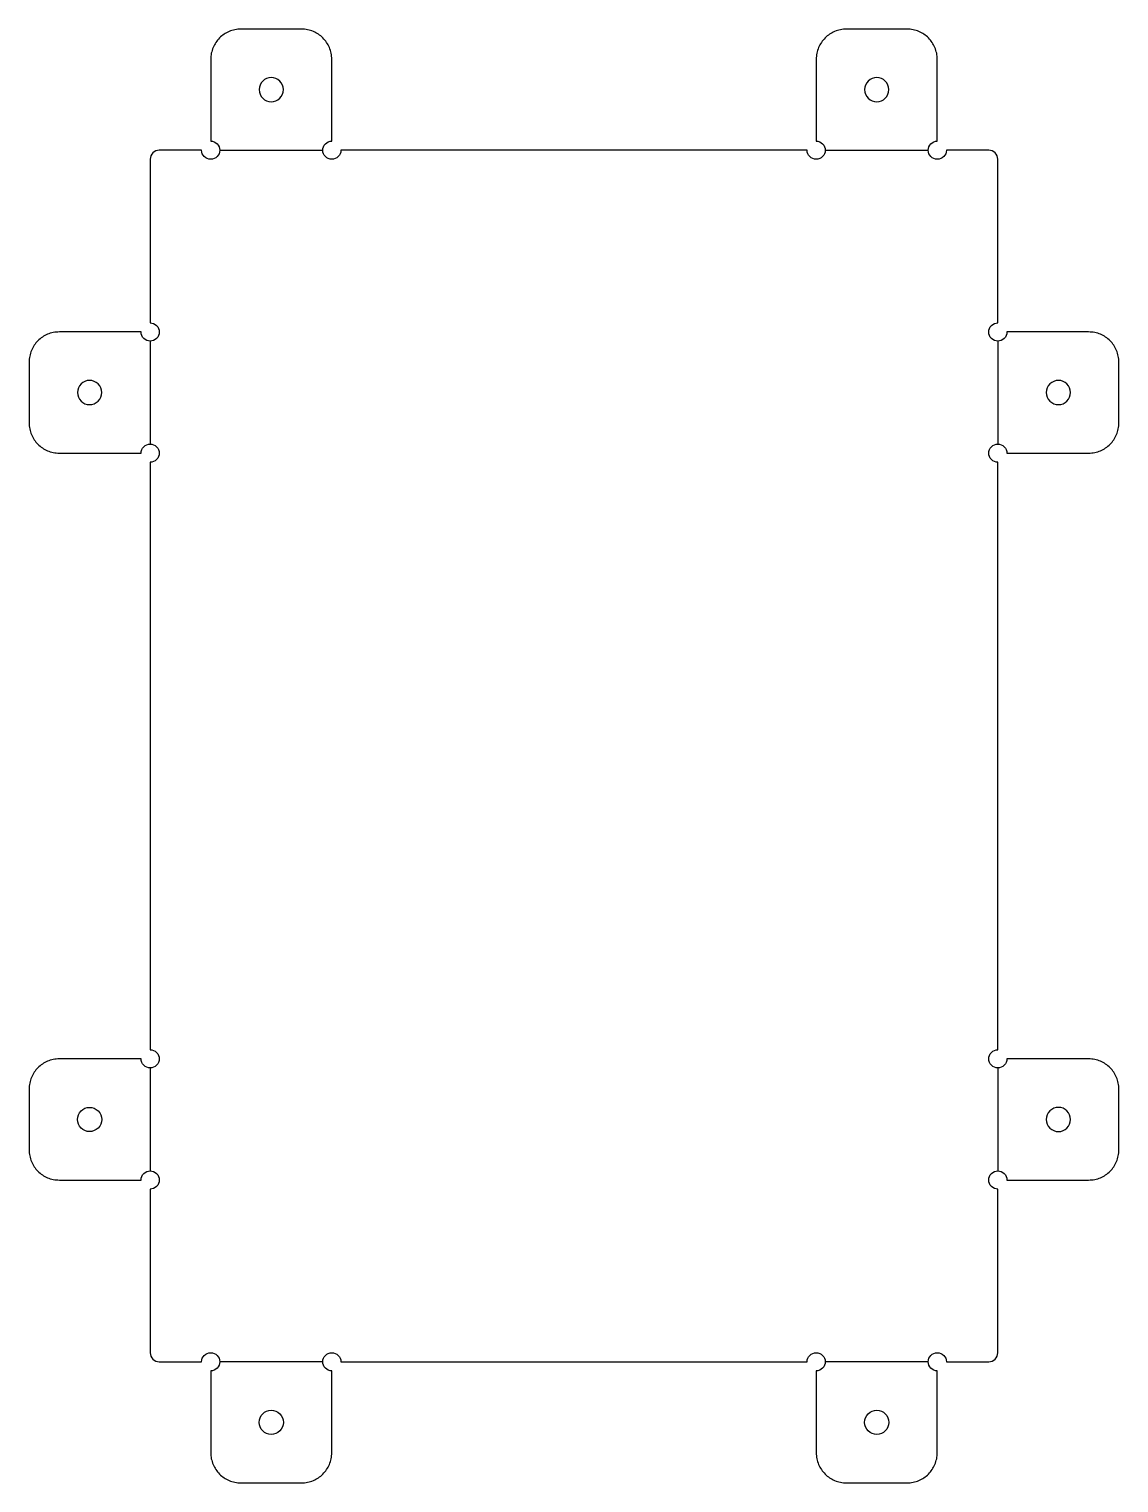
# Model space of a CAD drawing. Extents: x -490 to 490, y -432 to 432.
# Drawn here: x 310 to 490, y -237.5 to 2.5 of the extents above; entities that cross this region are included whole.
import ezdxf

# ---------------------------------------------------------------- set-up
doc = ezdxf.new("R2010")
doc.units = 0
doc.layers.add('CORTE', color=18, linetype='CONTINUOUS')
doc.layers.add('PLEGADO', color=1, linetype='CONTINUOUS')

msp = doc.modelspace()

# ---------------------------------------------------------------- linework, layer by layer
at = {"layer": 'CORTE'}
for points in [[(331.5, -217.5), (338.5, -217.5, -0.414214), (340, -216, -0.414214), (341.5, -217.5, -0.414214), (340, -219), (340, -232.5), (340.01, -232.76), (340.03, -233.01), (340.06, -233.26), (340.1, -233.51), (340.16, -233.75), (340.22, -233.99), (340.3, -234.22), (340.39, -234.45), (340.49, -234.67), (340.6, -234.88), (340.72, -235.09), (340.85, -235.3), (340.99, -235.49), (341.14, -235.68), (341.3, -235.86), (341.46, -236.04), (341.64, -236.2), (341.82, -236.36), (342.01, -236.51), (342.2, -236.65), (342.41, -236.78), (342.62, -236.9), (342.83, -237.01), (343.05, -237.11), (343.28, -237.2), (343.51, -237.28), (343.75, -237.34), (343.99, -237.4), (344.24, -237.44), (344.49, -237.47), (344.74, -237.49), (345, -237.5), (355, -237.5), (355.26, -237.49), (355.51, -237.47), (355.76, -237.44), (356.01, -237.4), (356.25, -237.34), (356.49, -237.28), (356.72, -237.2), (356.95, -237.11), (357.17, -237.01), (357.38, -236.9), (357.59, -236.78), (357.8, -236.65), (357.99, -236.51), (358.18, -236.36), (358.36, -236.2), (358.54, -236.04), (358.7, -235.86), (358.86, -235.68), (359.01, -235.49), (359.15, -235.3), (359.28, -235.09), (359.4, -234.88), (359.51, -234.67), (359.61, -234.45), (359.7, -234.22), (359.78, -233.99), (359.84, -233.75), (359.9, -233.51), (359.94, -233.26), (359.97, -233.01), (359.99, -232.76), (360, -232.5), (360, -219, -0.414214), (358.5, -217.5, -0.414214), (360, -216, -0.414214), (361.5, -217.5), (438.5, -217.5, -0.414214), (440, -216, -0.414214), (441.5, -217.5, -0.414214), (440, -219), (440, -232.5), (440.01, -232.76), (440.03, -233.01), (440.06, -233.26), (440.1, -233.51), (440.16, -233.75), (440.22, -233.99), (440.3, -234.22), (440.39, -234.45), (440.49, -234.67), (440.6, -234.88), (440.72, -235.09), (440.85, -235.3), (440.99, -235.49), (441.14, -235.68), (441.3, -235.86), (441.46, -236.04), (441.64, -236.2), (441.82, -236.36), (442.01, -236.51), (442.2, -236.65), (442.41, -236.78), (442.62, -236.9), (442.83, -237.01), (443.05, -237.11), (443.28, -237.2), (443.51, -237.28), (443.75, -237.34), (443.99, -237.4), (444.24, -237.44), (444.49, -237.47), (444.74, -237.49), (445, -237.5), (455, -237.5), (455.26, -237.49), (455.51, -237.47), (455.76, -237.44), (456.01, -237.4), (456.25, -237.34), (456.49, -237.28), (456.72, -237.2), (456.95, -237.11), (457.17, -237.01), (457.38, -236.9), (457.59, -236.78), (457.8, -236.65), (457.99, -236.51), (458.18, -236.36), (458.36, -236.2), (458.54, -236.04), (458.7, -235.86), (458.86, -235.68), (459.01, -235.49), (459.15, -235.3), (459.28, -235.09), (459.4, -234.88), (459.51, -234.67), (459.61, -234.45), (459.7, -234.22), (459.78, -233.99), (459.84, -233.75), (459.9, -233.51), (459.94, -233.26), (459.97, -233.01), (459.99, -232.76), (460, -232.5), (460, -219, -0.414214), (458.5, -217.5, -0.414214), (460, -216, -0.414214), (461.5, -217.5), (468.5, -217.5, 0.414214), (470, -216), (470, -189, -0.414214), (468.5, -187.5, -0.414214), (470, -186, -0.414214), (471.5, -187.5), (485, -187.5), (485.26, -187.49), (485.51, -187.47), (485.76, -187.44), (486.01, -187.4), (486.25, -187.34), (486.49, -187.28), (486.72, -187.2), (486.95, -187.11), (487.17, -187.01), (487.38, -186.9), (487.59, -186.78), (487.8, -186.65), (487.99, -186.51), (488.18, -186.36), (488.36, -186.2), (488.54, -186.04), (488.7, -185.86), (488.86, -185.68), (489.01, -185.49), (489.15, -185.3), (489.28, -185.09), (489.4, -184.88), (489.51, -184.67), (489.61, -184.45), (489.7, -184.22), (489.78, -183.99), (489.84, -183.75), (489.9, -183.51), (489.94, -183.26), (489.97, -183.01), (489.99, -182.76), (490, -182.5), (490, -172.5), (489.99, -172.24), (489.97, -171.99), (489.94, -171.74), (489.9, -171.49), (489.84, -171.25), (489.78, -171.01), (489.7, -170.78), (489.61, -170.55), (489.51, -170.33), (489.4, -170.12), (489.28, -169.91), (489.15, -169.7), (489.01, -169.51), (488.86, -169.32), (488.7, -169.14), (488.54, -168.96), (488.36, -168.8), (488.18, -168.64), (487.99, -168.49), (487.8, -168.35), (487.59, -168.22), (487.38, -168.1), (487.17, -167.99), (486.95, -167.89), (486.72, -167.8), (486.49, -167.72), (486.25, -167.66), (486.01, -167.6), (485.76, -167.56), (485.51, -167.53), (485.26, -167.51), (485, -167.5), (471.5, -167.5, -0.414214), (470, -169, -0.414214), (468.5, -167.5, -0.414214), (470, -166), (470, -69, -0.414214), (468.5, -67.5, -0.414214), (470, -66, -0.414214), (471.5, -67.5), (485, -67.5), (485.26, -67.49), (485.51, -67.47), (485.76, -67.44), (486.01, -67.4), (486.25, -67.34), (486.49, -67.28), (486.72, -67.2), (486.95, -67.11), (487.17, -67.01), (487.38, -66.9), (487.59, -66.78), (487.8, -66.65), (487.99, -66.51), (488.18, -66.36), (488.36, -66.2), (488.54, -66.04), (488.7, -65.86), (488.86, -65.68), (489.01, -65.49), (489.15, -65.3), (489.28, -65.09), (489.4, -64.88), (489.51, -64.67), (489.61, -64.45), (489.7, -64.22), (489.78, -63.99), (489.84, -63.75), (489.9, -63.51), (489.94, -63.26), (489.97, -63.01), (489.99, -62.76), (490, -62.5), (490, -52.5), (489.99, -52.24), (489.97, -51.99), (489.94, -51.74), (489.9, -51.49), (489.84, -51.25), (489.78, -51.01), (489.7, -50.78), (489.61, -50.55), (489.51, -50.33), (489.4, -50.12), (489.28, -49.91), (489.15, -49.7), (489.01, -49.51), (488.86, -49.32), (488.7, -49.14), (488.54, -48.96), (488.36, -48.8), (488.18, -48.64), (487.99, -48.49), (487.8, -48.35), (487.59, -48.22), (487.38, -48.1), (487.17, -47.99), (486.95, -47.89), (486.72, -47.8), (486.49, -47.72), (486.25, -47.66), (486.01, -47.6), (485.76, -47.56), (485.51, -47.53), (485.26, -47.51), (485, -47.5), (471.5, -47.5, -0.414214), (470, -49, -0.414214), (468.5, -47.5, -0.414214), (470, -46), (470, -19, 0.414214), (468.5, -17.5), (461.5, -17.5, -0.414214), (460, -19, -0.414214), (458.5, -17.5, -0.414214), (460, -16), (460, -2.5), (459.99, -2.24), (459.97, -1.99), (459.94, -1.74), (459.9, -1.49), (459.84, -1.25), (459.78, -1.01), (459.7, -0.78), (459.61, -0.55), (459.51, -0.33), (459.4, -0.12), (459.28, 0.09), (459.15, 0.3), (459.01, 0.49), (458.86, 0.68), (458.7, 0.86), (458.54, 1.04), (458.36, 1.2), (458.18, 1.36), (457.99, 1.51), (457.8, 1.65), (457.59, 1.78), (457.38, 1.9), (457.17, 2.01), (456.95, 2.11), (456.72, 2.2), (456.49, 2.28), (456.25, 2.34), (456.01, 2.4), (455.76, 2.44), (455.51, 2.47), (455.26, 2.49), (455, 2.5), (445, 2.5), (444.74, 2.49), (444.49, 2.47), (444.24, 2.44), (443.99, 2.4), (443.75, 2.34), (443.51, 2.28), (443.28, 2.2), (443.05, 2.11), (442.83, 2.01), (442.62, 1.9), (442.41, 1.78), (442.2, 1.65), (442.01, 1.51), (441.82, 1.36), (441.64, 1.2), (441.46, 1.04), (441.3, 0.86), (441.14, 0.68), (440.99, 0.49), (440.85, 0.3), (440.72, 0.09), (440.6, -0.12), (440.49, -0.33), (440.39, -0.55), (440.3, -0.78), (440.22, -1.01), (440.16, -1.25), (440.1, -1.49), (440.06, -1.74), (440.03, -1.99), (440.01, -2.24), (440, -2.5), (440, -16, -0.414214), (441.5, -17.5, -0.414214), (440, -19, -0.414214), (438.5, -17.5), (361.5, -17.5, -0.414214), (360, -19, -0.414214), (358.5, -17.5, -0.414214), (360, -16), (360, -2.5), (359.99, -2.24), (359.97, -1.99), (359.94, -1.74), (359.9, -1.49), (359.84, -1.25), (359.78, -1.01), (359.7, -0.78), (359.61, -0.55), (359.51, -0.33), (359.4, -0.12), (359.28, 0.09), (359.15, 0.3), (359.01, 0.49), (358.86, 0.68), (358.7, 0.86), (358.54, 1.04), (358.36, 1.2), (358.18, 1.36), (357.99, 1.51), (357.8, 1.65), (357.59, 1.78), (357.38, 1.9), (357.17, 2.01), (356.95, 2.11), (356.72, 2.2), (356.49, 2.28), (356.25, 2.34), (356.01, 2.4), (355.76, 2.44), (355.51, 2.47), (355.26, 2.49), (355, 2.5), (345, 2.5), (344.74, 2.49), (344.49, 2.47), (344.24, 2.44), (343.99, 2.4), (343.75, 2.34), (343.51, 2.28), (343.28, 2.2), (343.05, 2.11), (342.83, 2.01), (342.62, 1.9), (342.41, 1.78), (342.2, 1.65), (342.01, 1.51), (341.82, 1.36), (341.64, 1.2), (341.46, 1.04), (341.3, 0.86), (341.14, 0.68), (340.99, 0.49), (340.85, 0.3), (340.72, 0.09), (340.6, -0.12), (340.49, -0.33), (340.39, -0.55), (340.3, -0.78), (340.22, -1.01), (340.16, -1.25), (340.1, -1.49), (340.06, -1.74), (340.03, -1.99), (340.01, -2.24), (340, -2.5), (340, -16, -0.414214), (341.5, -17.5, -0.414214), (340, -19, -0.414214), (338.5, -17.5), (331.5, -17.5, 0.414214), (330, -19), (330, -46, -0.414214), (331.5, -47.5, -0.414214), (330, -49, -0.414214), (328.5, -47.5), (315, -47.5), (314.74, -47.51), (314.49, -47.53), (314.24, -47.56), (313.99, -47.6), (313.75, -47.66), (313.51, -47.72), (313.28, -47.8), (313.05, -47.89), (312.83, -47.99), (312.62, -48.1), (312.41, -48.22), (312.2, -48.35), (312.01, -48.49), (311.82, -48.64), (311.64, -48.8), (311.46, -48.96), (311.3, -49.14), (311.14, -49.32), (310.99, -49.51), (310.85, -49.7), (310.72, -49.91), (310.6, -50.12), (310.49, -50.33), (310.39, -50.55), (310.3, -50.78), (310.22, -51.01), (310.16, -51.25), (310.1, -51.49), (310.06, -51.74), (310.03, -51.99), (310.01, -52.24), (310, -52.5), (310, -62.5), (310.01, -62.76), (310.03, -63.01), (310.06, -63.26), (310.1, -63.51), (310.16, -63.75), (310.22, -63.99), (310.3, -64.22), (310.39, -64.45), (310.49, -64.67), (310.6, -64.88), (310.72, -65.09), (310.85, -65.3), (310.99, -65.49), (311.14, -65.68), (311.3, -65.86), (311.46, -66.04), (311.64, -66.2), (311.82, -66.36), (312.01, -66.51), (312.2, -66.65), (312.41, -66.78), (312.62, -66.9), (312.83, -67.01), (313.05, -67.11), (313.28, -67.2), (313.51, -67.28), (313.75, -67.34), (313.99, -67.4), (314.24, -67.44), (314.49, -67.47), (314.74, -67.49), (315, -67.5), (328.5, -67.5, -0.414214), (330, -66, -0.414214), (331.5, -67.5, -0.414214), (330, -69), (330, -166, -0.414214), (331.5, -167.5, -0.414214), (330, -169, -0.414214), (328.5, -167.5), (315, -167.5), (314.74, -167.51), (314.49, -167.53), (314.24, -167.56), (313.99, -167.6), (313.75, -167.66), (313.51, -167.72), (313.28, -167.8), (313.05, -167.89), (312.83, -167.99), (312.62, -168.1), (312.41, -168.22), (312.2, -168.35), (312.01, -168.49), (311.82, -168.64), (311.64, -168.8), (311.46, -168.96), (311.3, -169.14), (311.14, -169.32), (310.99, -169.51), (310.85, -169.7), (310.72, -169.91), (310.6, -170.12), (310.49, -170.33), (310.39, -170.55), (310.3, -170.78), (310.22, -171.01), (310.16, -171.25), (310.1, -171.49), (310.06, -171.74), (310.03, -171.99), (310.01, -172.24), (310, -172.5), (310, -182.5), (310.01, -182.76), (310.03, -183.01), (310.06, -183.26), (310.1, -183.51), (310.16, -183.75), (310.22, -183.99), (310.3, -184.22), (310.39, -184.45), (310.49, -184.67), (310.6, -184.88), (310.72, -185.09), (310.85, -185.3), (310.99, -185.49), (311.14, -185.68), (311.3, -185.86), (311.46, -186.04), (311.64, -186.2), (311.82, -186.36), (312.01, -186.51), (312.2, -186.65), (312.41, -186.78), (312.62, -186.9), (312.83, -187.01), (313.05, -187.11), (313.28, -187.2), (313.51, -187.28), (313.75, -187.34), (313.99, -187.4), (314.24, -187.44), (314.49, -187.47), (314.74, -187.49), (315, -187.5), (328.5, -187.5, -0.414214), (330, -186, -0.414214), (331.5, -187.5, -0.414214), (330, -189), (330, -216, 0.414214)], [(350, -5.5, 0.414214), (348, -7.5, 0.414214), (350, -9.5, 0.414214), (352, -7.5, 0.414214)], [(450, -5.5, 0.414214), (448, -7.5, 0.414214), (450, -9.5, 0.414214), (452, -7.5, 0.414214)], [(318, -57.5, 0.414214), (320, -59.5, 0.414214), (322, -57.5, 0.414214), (320, -55.5, 0.414214)], [(480, -55.5, 0.414214), (478, -57.5, 0.414214), (480, -59.5, 0.414214), (482, -57.5, 0.414214)], [(320, -175.5, -0.414214), (322, -177.5, -0.414214), (320, -179.5, -0.414214), (318, -177.5, -0.414214)], [(480, -175.5, 0.414214), (478, -177.5, 0.414214), (480, -179.5, 0.414214), (482, -177.5, 0.414214)], [(350, -229.5, -0.414214), (348, -227.5, -0.414214), (350, -225.5, -0.414214), (352, -227.5, -0.414214)], [(450, -229.5, -0.414214), (448, -227.5, -0.414214), (450, -225.5, -0.414214), (452, -227.5, -0.414214)]]:
    msp.add_lwpolyline(points, format="xyb", close=True, dxfattribs=at)
at = {"layer": 'PLEGADO'}
for points in [[(341.5, -17.5), (358.5, -17.5)], [(441.5, -17.5), (458.5, -17.5)], [(330, -49), (330, -66)], [(470, -49), (470, -66)], [(330, -169), (330, -186)], [(470, -169), (470, -186)], [(358.5, -217.5), (341.5, -217.5)], [(458.5, -217.5), (441.5, -217.5)]]:
    msp.add_lwpolyline(points, dxfattribs=at)

doc.saveas('drawing.dxf')
